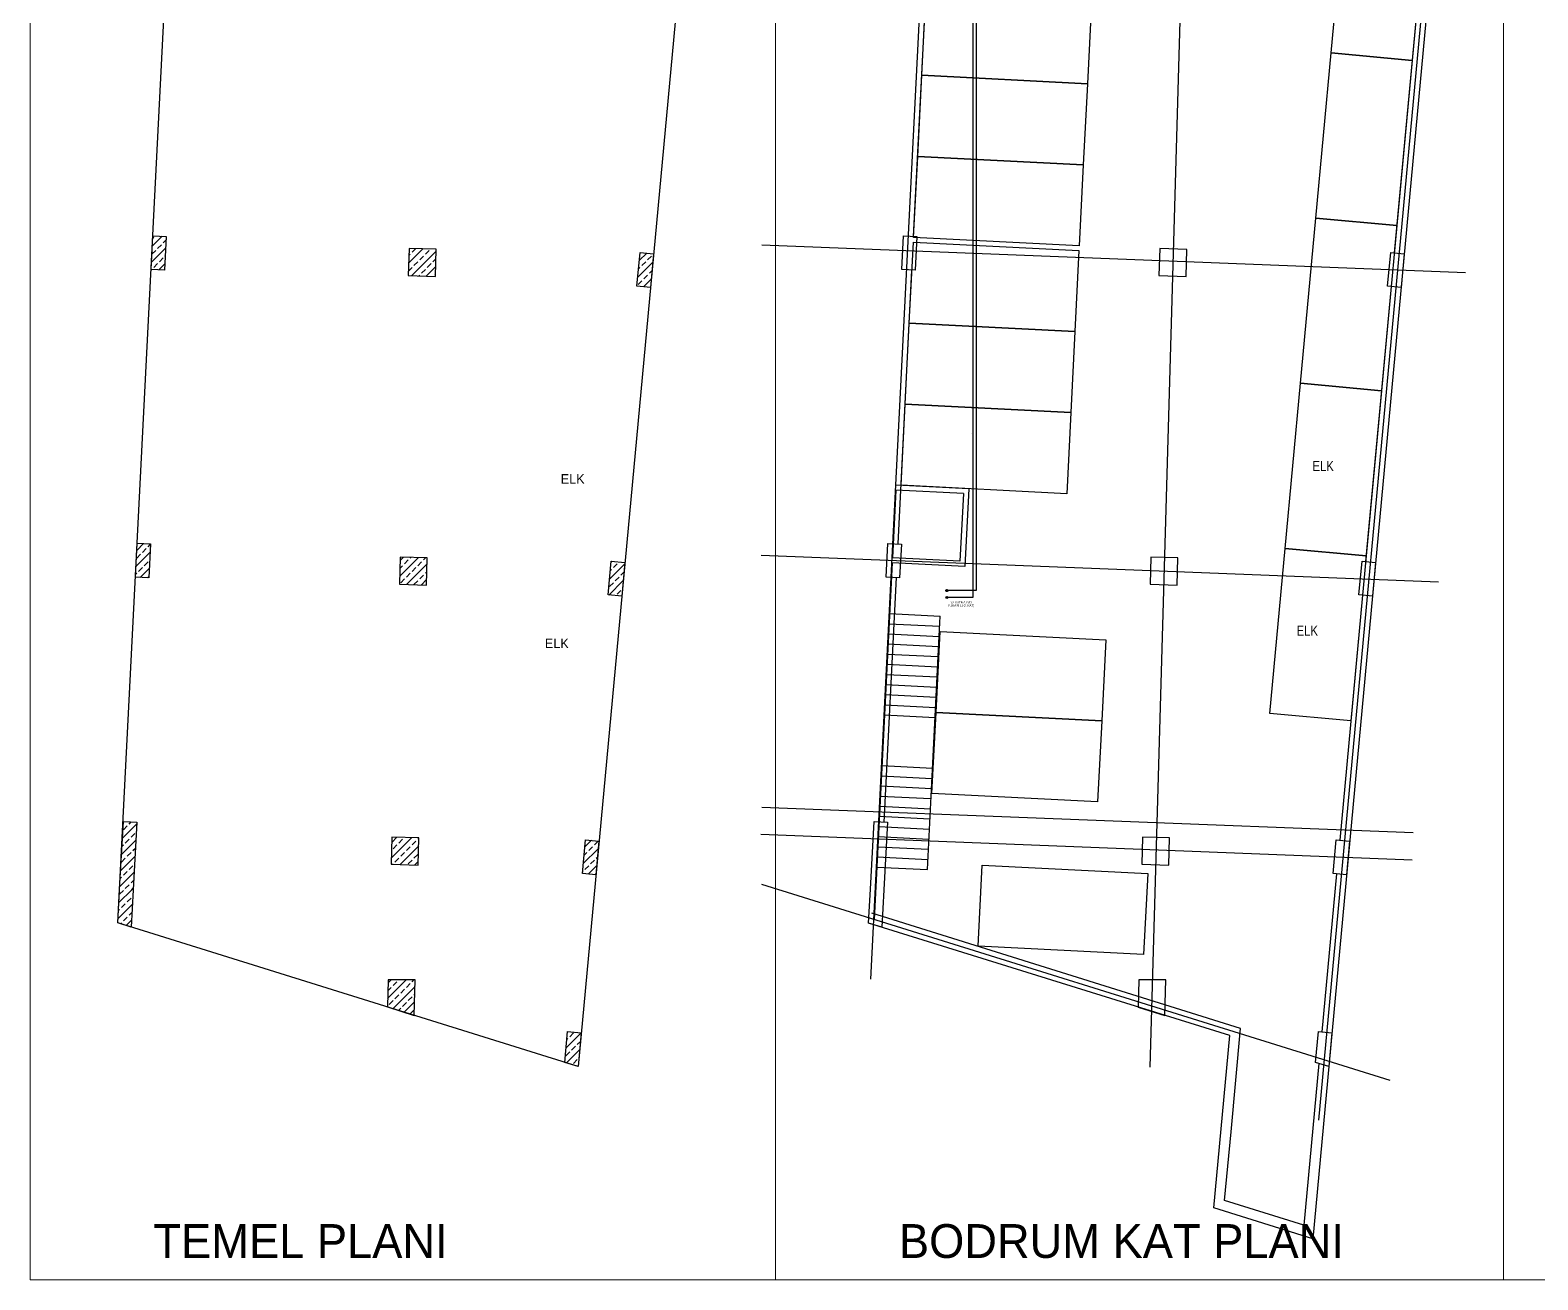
# Model space of a CAD drawing. Header units: centimetres. Extents: x 247996 to 315152, y -468471 to -440326.
# Drawn here: x 278382 to 282838, y -447827 to -444134 of the extents above; entities that cross this region are included whole.
import ezdxf
from ezdxf.enums import TextEntityAlignment as Align

# ---------------------------------------------------------------- set-up
doc = ezdxf.new("R2010")
doc.units = ezdxf.units.CM
doc.linetypes.add('ISITMA DONUS HATTI', pattern=[1.66, 1.57, -0.02, -0.07])
for name, color, linetype, lineweight in [('SCOTT-ANTED', 144, 'Continuous', 0), ('SCOTT-MTY-ISITMA-DONUS-BORU', 30, 'ISITMA DONUS HATTI', 30), ('SCOTT-MTY-ISITMA-GIDIS-BORU', 10, 'Continuous', 30)]:
    doc.layers.add(name, color=color, linetype=linetype, lineweight=lineweight)
for name, color, linetype in [('SCOTT-MIM-GUNCEL-BODRUM', 8, 'Continuous'), ('SCOTT-MKDU0', 50, 'Continuous'), ('SCOTT-MTY-TES-SAFT', 8, 'Continuous')]:
    doc.layers.add(name, color=color, linetype=linetype)
doc.styles.add('ROTAS', font='arial.ttf')
doc.styles.add('style1', font='AcadEref.ttf')

# ---------------------------------------------------------------- blocks, each defined once
blk = doc.blocks.new('T-KOLON-T')
blk.add_hatch(color=7).paths.add_polyline_path([(3, 0), (2.8, 1.1), (2.1, 2.1), (1.1, 2.8), (0, 3), (-1.1, 2.8), (-2.1, 2.1), (-2.8, 1.1), (-3, 0), (-2.8, -1.1), (-2.1, -2.1), (-1.1, -2.8), (0, -3), (1.1, -2.8), (2.1, -2.1), (2.8, -1.1)])
blk.add_circle((0, 0), 3)

msp = doc.modelspace()

# ---------------------------------------------------------------- linework, layer by layer
at = {"layer": 'SCOTT-ANTED'}
for p, q in [((278382, -440326.5), (278382, -447826.5)), ((280585.1, -440326.5), (280585.1, -447826.5)), ((282736.6, -440326.5), (282736.6, -447826.5)), ((315151.7, -447826.5), (278382, -447826.5))]:
    msp.add_line(p, q, dxfattribs=at)
at = {"layer": 'SCOTT-MIM-GUNCEL-BODRUM'}
for p, q in [((280866.5, -446937.7), (281077.2, -442784.9)), ((281817.6, -442784.9), (281691.2, -447197.8)), ((282614.7, -442784.9), (282190, -447355.1)), ((280544.8, -444768.2), (282623.6, -444850)), ((281164.1, -445324.3), (281164.1, -445324.3)), ((280940.2, -445493.2), (280930.1, -445692.9)), ((281140, -445503.3), (280940.2, -445493.2)), ((281155.7, -445489.1), (280941, -445478.2)), ((281155.7, -445489.1), (281144.1, -445718.8)), ((281140, -445503.3), (281129.8, -445703)), ((280542.3, -445685.6), (282544.2, -445764.3)), ((280929.3, -445707.9), (280875.9, -446761.4)), ((281144.1, -445718.8), (280929.3, -445707.9)), ((281129.8, -445703), (280930.1, -445692.9)), ((280920.2, -445887.7), (281070, -445895.3)), ((280921.7, -445857.7), (281071.5, -445865.3)), ((281033.6, -446614.3), (281071.5, -445865.3)), ((280918.7, -445917.6), (281068.5, -445925.2)), ((280915.7, -445977.5), (281065.5, -445985.1)), ((280917.2, -445947.6), (281067, -445955.2)), ((280914.1, -446007.5), (281063.9, -446015.1)), ((280914.1, -446007.5), (281063.9, -446015.1)), ((280911.1, -446067.4), (281060.9, -446075)), ((280912.6, -446037.5), (281062.4, -446045.1)), ((280909.6, -446097.4), (281059.4, -446105)), ((280906.5, -446157.3), (281056.4, -446164.9)), ((280908.1, -446127.4), (281057.9, -446134.9)), ((280897.4, -446337.1), (281047.2, -446344.7)), ((280898.9, -446307.1), (281048.8, -446314.7)), ((280895.9, -446367), (281045.7, -446374.6)), ((280892.9, -446427), (281042.7, -446434.6)), ((280894.4, -446397), (281044.2, -446404.6)), ((280544.8, -446429.5), (282469.8, -446505.2)), ((280891.4, -446456.9), (281041.2, -446464.5)), ((280891.4, -446456.9), (281041.2, -446464.5)), ((280541.6, -446509.5), (282466.7, -446585.1)), ((280888.3, -446516.9), (281038.1, -446524.4)), ((280889.8, -446486.9), (281039.6, -446494.5)), ((280886.8, -446546.8), (281036.6, -446554.4)), ((280883.8, -446606.7), (281033.6, -446614.3)), ((280885.3, -446576.8), (281035.1, -446584.4)), ((282401.8, -447237.2), (280544.8, -446658.2))]:
    msp.add_line(p, q, dxfattribs=at)
for points in [[(280748.6, -440499), (282565.4, -440505.1), (282595.9, -443150.8), (282172.9, -447705.1), (281880.1, -447613.8), (281927.3, -447105), (280860, -446772.2)], [(282272.4, -443713.5), (282511.4, -443735.7), (282466.1, -444223.6), (282227.1, -444201.4), (282272.4, -443713.5)], [(280993.1, -444743.2), (281030.1, -444014)], [(281518.8, -444052.4), (281506.6, -444292.1), (281017.2, -444267.3), (281029.4, -444027.6), (281518.8, -444052.4)], [(282480.9, -444063.7), (282413.3, -444791.9)], [(282227.1, -444201.4), (282466.1, -444223.6), (282420.8, -444711.5), (282181.8, -444689.3), (282227.1, -444201.4)], [(281506.6, -444292.1), (281494.5, -444531.8), (281005.1, -444507), (281017.2, -444267.3), (281506.6, -444292.1)], [(281494.5, -444531.8), (281482.3, -444771.4), (280993, -444746.7), (281005.1, -444507), (281494.5, -444531.8)], [(282181.8, -444689.3), (282420.8, -444711.5), (282375.5, -445199.4), (282136.5, -445177.2), (282181.8, -444689.3)], [(280963, -444741.7), (281002.9, -444743.7), (280997.8, -444843.6), (280957.9, -444841.5), (280963, -444741.7)], [(281481.7, -444784.6), (281469.5, -445024.3), (280980.2, -444999.6), (280992.3, -444759.9), (281481.7, -444784.6)], [(281720.4, -444779.3), (281718.1, -444859.3), (281798.1, -444861.6), (281800.4, -444781.6), (281720.4, -444779.3)], [(282403.1, -444791), (282443, -444794.7), (282433.7, -444894.3), (282393.9, -444890.6), (282403.1, -444791)], [(280947.1, -445651.9), (280988.1, -444843.1)], [(282404.1, -444891.5), (282328.6, -445704.3)], [(281469.5, -445024.3), (281457.4, -445264), (280968, -445239.2), (280980.2, -444999.6), (281469.5, -445024.3)], [(282136.5, -445177.2), (282375.5, -445199.4), (282330.2, -445687.3), (282091.2, -445665.1), (282136.5, -445177.2)], [(281457.4, -445264), (281445.3, -445503.7), (280955.9, -445478.9), (280968, -445239.2), (281457.4, -445264)], [(280916.8, -445650.3), (280956.7, -445652.4), (280951.6, -445752.2), (280911.7, -445750.2), (280916.8, -445650.3)], [(282091.2, -445665.1), (282330.2, -445687.3), (282284.9, -446175.2), (282045.9, -446153), (282091.2, -445665.1)], [(281694.3, -445691.3), (281692, -445771.3), (281772, -445773.6), (281774.3, -445693.6), (281694.3, -445691.3)], [(282318.2, -445703.4), (282358, -445707.1), (282348.8, -445806.6), (282309, -445802.9), (282318.2, -445703.4)], [(280905.5, -446474.1), (280942.1, -445751.7)], [(282319.3, -445803.9), (282252.2, -446527.3)], [(281560.9, -445935.2), (281548.8, -446174.9), (281059.4, -446150.1), (281071.5, -445910.4), (281560.9, -445935.2)], [(281548.8, -446174.9), (281536.6, -446414.6), (281047.3, -446389.8), (281059.4, -446150.1), (281548.8, -446174.9)], [(280865.1, -446672.3), (280876, -446472.6)], [(280876, -446472.6), (280916, -446474.6), (280905, -446674.4)], [(281669.8, -446518.6), (281667.5, -446598.6), (281747.4, -446600.9), (281749.7, -446520.9), (281669.8, -446518.6)], [(282241.7, -446526.3), (282281.6, -446530), (282272.3, -446629.6), (282232.5, -446625.9), (282241.7, -446526.3)], [(281684.8, -446625.6), (281672.7, -446865.3), (281183.3, -446840.5), (281195.5, -446600.9), (281684.8, -446625.6)], [(281198.4, -446622.3), (281198.4, -446622.3)], [(282242.9, -446626.9), (282199.5, -447093.8)], [(280905, -446674.3), (280899.4, -446784.5), (280860, -446772.2), (280865.1, -446672.3)], [(280879.9, -446673), (280879.9, -446673)], [(280879.9, -446673.1), (280879.9, -446673.1)], [(282190.9, -447187.2), (282146.5, -447665.4), (281912.2, -447592.4), (281931.1, -447388.8), (281959.5, -447083.6), (280869, -446743.5)], [(281658.5, -446940.5), (281656.2, -447020.4), (281735.6, -447045.2), (281738.6, -446940.5), (281658.5, -446940.5)], [(282189.1, -447092.9), (282228.9, -447096.6), (282219.7, -447196.1), (282180.6, -447184), (282189.1, -447092.9)]]:
    msp.add_lwpolyline(points, dxfattribs=at)
at = {"layer": 'SCOTT-MKDU0', "color": 8, "ltscale": 0.03}
for p, q in [((278739.3, -444841.4), (278744.4, -444741.6)), ((278740.4, -444819.7), (278782.6, -444777.5)), ((278742.8, -444772.4), (278772.2, -444743)), ((278744, -444748.8), (278747.4, -444745.4)), ((278744.4, -444741.6), (278784.3, -444743.6)), ((278758.6, -444779), (278769.9, -444767.8)), ((278775.5, -444762.2), (278783.8, -444753.9)), ((278784.3, -444743.6), (278779.2, -444843.4)), ((279501.8, -444779.2), (279499.5, -444859.2)), ((279500.6, -444822.9), (279543, -444780.4)), ((279581.8, -444781.5), (279501.8, -444779.2)), ((279510.7, -444790.3), (279521.2, -444779.8)), ((278741.8, -444795.9), (278753, -444784.6)), ((278747.4, -444835.2), (278758.6, -444823.9)), ((278762.4, -444842.6), (278780.2, -444824.8)), ((278764.2, -444818.3), (278775.5, -444807.1)), ((278781.1, -444801.5), (278781.4, -444801.2)), ((279501.2, -444799.7), (279505.1, -444795.9)), ((279508.9, -444859.5), (279581.6, -444786.7)), ((279516.3, -444829.5), (279527.6, -444818.3)), ((279533.2, -444812.7), (279544.4, -444801.5)), ((279550, -444795.9), (279561.2, -444784.6)), ((279555.6, -444835.2), (279566.9, -444823.9)), ((279572.5, -444818.3), (279581, -444809.8)), ((279579.5, -444861.5), (279581.8, -444781.5)), ((280175.3, -444890.5), (280184.5, -444790.9)), ((280177.7, -444864.1), (280222, -444819.8)), ((280182.3, -444814.6), (280204.2, -444792.7)), ((280184.5, -444790.9), (280224.4, -444794.6)), ((280189.9, -444829.5), (280201.1, -444818.3)), ((280206.7, -444812.7), (280217.9, -444801.5)), ((280224.4, -444794.6), (280215.1, -444894.2)), ((280223.5, -444795.9), (280224.3, -444795.1)), ((278779.2, -444843.4), (278739.3, -444841.4)), ((278741.1, -444841.5), (278741.8, -444840.8)), ((279499.5, -444859.2), (279579.5, -444861.5)), ((279499.9, -444846), (279510.7, -444835.2)), ((279530.7, -444860.1), (279533.2, -444857.6)), ((279538.8, -444852), (279550, -444840.8)), ((279552.5, -444860.7), (279580.3, -444832.9)), ((279578.1, -444857.6), (279579.7, -444856)), ((280180, -444839.4), (280184.2, -444835.2)), ((280194.5, -444892.3), (280217.4, -444869.3)), ((280195.5, -444868.8), (280206.7, -444857.6)), ((280212.3, -444852), (280219.7, -444844.6)), ((280215.1, -444894.2), (280175.3, -444890.5)), ((280178.6, -444885.7), (280189.9, -444874.5)), ((278693.1, -445750.1), (278698.1, -445650.2)), ((278697.1, -445671.2), (278717.2, -445651.2)), ((278698.1, -445650.2), (278738.1, -445652.2)), ((278713.7, -445677.1), (278725, -445665.8)), ((278730.6, -445660.2), (278738.1, -445652.7)), ((278738.1, -445652.2), (278733, -445752.1)), ((278694.8, -445718.5), (278736.9, -445676.4)), ((278696.9, -445693.9), (278708.1, -445682.7)), ((278719.3, -445716.3), (278730.6, -445705.1)), ((279475.7, -445691.2), (279473.4, -445771.2)), ((279474.1, -445747.4), (279528.7, -445692.7)), ((279475.4, -445701.1), (279485.1, -445691.5)), ((279555.7, -445693.5), (279475.7, -445691.2)), ((279488.3, -445710.7), (279499.5, -445699.5)), ((279494.6, -445771.8), (279555.2, -445711.2)), ((279505.1, -445693.9), (279506.9, -445692.1)), ((279527.6, -445716.3), (279538.8, -445705.1)), ((279544.4, -445699.5), (279550.5, -445693.4)), ((279553.4, -445773.5), (279555.7, -445693.5)), ((280090.4, -445802.8), (280099.6, -445703.2)), ((280094.9, -445755.2), (280139.2, -445710.9)), ((280099.5, -445705.7), (280101.7, -445703.4)), ((280099.6, -445703.2), (280139.4, -445706.9)), ((280105.7, -445722), (280116.9, -445710.7)), ((280139.4, -445706.9), (280130.2, -445806.5)), ((278733, -445752.1), (278693.1, -445750.1)), ((278693.6, -445742.1), (278696.9, -445738.8)), ((278702.5, -445733.2), (278713.7, -445722)), ((278707.3, -445750.8), (278734.5, -445723.7)), ((278728.7, -445751.9), (278733.3, -445747.3)), ((279474.8, -445724.3), (279482.7, -445716.3)), ((279477.1, -445766.9), (279488.3, -445755.6)), ((279493.9, -445750), (279505.1, -445738.8)), ((279510.7, -445733.2), (279522, -445722)), ((279533.2, -445755.6), (279544.4, -445744.4)), ((279538.2, -445773), (279553.8, -445757.4)), ((279550, -445738.8), (279554.5, -445734.3)), ((280092, -445803), (280134.5, -445760.4)), ((280097.2, -445730.4), (280100.1, -445727.6)), ((280111.3, -445761.3), (280122.5, -445750)), ((280128.1, -445744.4), (280136.9, -445735.7)), ((279473.4, -445771.2), (279553.4, -445773.5)), ((279516.4, -445772.4), (279527.6, -445761.3)), ((280130.2, -445806.5), (280090.4, -445802.8)), ((280094.4, -445778.1), (280105.7, -445766.9)), ((280116.9, -445800.5), (280128.1, -445789.3)), ((278646.5, -446672.2), (278657.4, -446472.5)), ((278657.3, -446474.3), (278659.1, -446472.5)), ((278657.4, -446472.5), (278697.4, -446474.5)), ((278674.4, -446479.7), (278680.5, -446473.6)), ((278654.7, -446521.8), (278697.1, -446479.5)), ((278657.6, -446496.5), (278668.8, -446485.3)), ((278680.1, -446519), (278691.3, -446507.7)), ((278697.4, -446474.5), (278686.4, -446674.3)), ((278652.1, -446569.3), (278694.5, -446527)), ((278653.4, -446545.6), (278657.6, -446541.4)), ((278663.2, -446535.8), (278674.4, -446524.6)), ((278685.7, -446558.2), (278693.2, -446550.7)), ((279451.1, -446518.5), (279448.9, -446598.5)), ((279449.4, -446580.3), (279509.5, -446520.2)), ((279450.7, -446534.1), (279465.8, -446519)), ((279531.1, -446520.8), (279451.1, -446518.5)), ((279454.6, -446552.6), (279465.8, -446541.4)), ((279471.4, -446535.8), (279482.7, -446524.6)), ((279475.3, -446599.3), (279530.4, -446544.1)), ((279493.9, -446558.2), (279505.1, -446547)), ((279510.7, -446541.4), (279522, -446530.2)), ((279527.6, -446524.6), (279531.1, -446521)), ((279528.8, -446600.8), (279531.1, -446520.8)), ((280013.9, -446625.8), (280023.1, -446526.2)), ((280016.7, -446596.7), (280060.9, -446552.5)), ((280021.2, -446547.3), (280040.7, -446527.8)), ((280023.1, -446526.2), (280063, -446529.9)), ((280032.7, -446558.2), (280043.9, -446547)), ((280049.5, -446541.4), (280060.8, -446530.2)), ((280063, -446529.9), (280053.7, -446629.5)), ((278649.5, -446616.9), (278691.9, -446574.5)), ((278652, -446591.9), (278663.2, -446580.7)), ((278668.8, -446575.1), (278680.1, -446563.9)), ((278674.4, -446614.4), (278685.7, -446603.1)), ((279448.9, -446598.5), (279528.8, -446600.8)), ((279453.5, -446598.6), (279454.6, -446597.5)), ((279460.2, -446591.9), (279471.4, -446580.7)), ((279477.1, -446575.1), (279488.3, -446563.9)), ((279499.5, -446597.5), (279510.7, -446586.3)), ((279516.3, -446580.7), (279527.6, -446569.5)), ((279519, -446600.5), (279529.1, -446590.4)), ((280019, -446572), (280027.1, -446563.9)), ((280021.5, -446614.4), (280032.7, -446603.1)), ((280030.9, -446627.4), (280056.4, -446601.9)), ((280038.3, -446597.5), (280049.5, -446586.3)), ((280055.2, -446580.7), (280058.7, -446577.2)), ((278646.9, -446664.4), (278689.3, -446622)), ((278648.2, -446640.6), (278652, -446636.8)), ((278657.6, -446631.2), (278668.8, -446620)), ((278680.1, -446653.7), (278688, -446645.7)), ((280053.7, -446629.5), (280013.9, -446625.8)), ((280014.5, -446621.4), (280015.9, -446620)), ((280051.5, -446629.3), (280054.2, -446626.6)), ((278641.4, -446772.1), (278646.5, -446672.2)), ((278644.5, -446711.7), (278682.2, -446674)), ((278646.4, -446687.3), (278657.6, -446676.1)), ((278661.3, -446672.9), (278661.3, -446672.9)), ((278661.3, -446673), (278661.3, -446673)), ((278663.2, -446670.5), (278674.4, -446659.3)), ((278686.4, -446674.2), (278680.8, -446784.4)), ((278682.2, -446674), (278686.7, -446669.5)), ((278642.1, -446759), (278684.3, -446716.8)), ((278643.3, -446735.3), (278646.4, -446732.2)), ((278652, -446726.6), (278663.2, -446715.4)), ((278668.8, -446709.8), (278680.1, -446698.6)), ((278674.4, -446749.1), (278683.1, -446740.5)), ((278680.8, -446784.4), (278641.4, -446772.1)), ((278649.1, -446774.4), (278652, -446771.5)), ((278657.6, -446765.9), (278668.8, -446754.7)), ((278666.2, -446779.8), (278681.9, -446764.1)), ((279439.9, -446940.4), (279437.6, -447020.3)), ((279438.3, -446995.5), (279493.4, -446940.4)), ((279439, -446972.4), (279449, -446962.4)), ((279439.7, -446949.2), (279448.5, -446940.4)), ((279519.9, -446940.4), (279439.9, -446940.4)), ((279453.4, -447025.3), (279519.4, -446959.3)), ((279454.6, -446956.7), (279465.8, -446945.5)), ((279493.9, -446962.4), (279505.1, -446951.1)), ((279510.7, -446945.5), (279515.8, -446940.4)), ((279516.9, -447045.1), (279519.9, -446940.4)), ((279443.4, -447012.9), (279454.6, -447001.6)), ((279460.2, -446996), (279471.4, -446984.8)), ((279477.1, -446979.2), (279488.3, -446968)), ((279482.7, -447018.5), (279493.9, -447007.3)), ((279487.7, -447035.9), (279518.1, -447005.5)), ((279499.5, -447001.6), (279510.7, -446990.4)), ((279516.3, -446984.8), (279518.7, -446982.4)), ((279437.6, -447020.3), (279516.9, -447045.1)), ((279437.7, -447018.6), (279437.8, -447018.5)), ((279470.6, -447030.6), (279477.1, -447024.1)), ((279505.1, -447040.9), (279516.3, -447029.7)), ((279962, -447183.9), (279970.5, -447092.8)), ((279966, -447141.3), (280010.3, -447097)), ((279970.5, -447092.8), (280010.3, -447096.5)), ((279976.6, -447108.3), (279987.8, -447097.1)), ((280010.3, -447096.5), (280001.1, -447196)), ((279968.3, -447116.6), (279971, -447113.9)), ((279982.2, -447147.6), (279993.4, -447136.4)), ((279999, -447130.7), (280008, -447121.8)), ((280001.1, -447196), (279962, -447183.9)), ((279965.4, -447164.4), (279976.6, -447153.2)), ((279966.9, -447185.4), (280005.7, -447146.5)), ((279987.8, -447186.9), (279999, -447175.6))]:
    msp.add_line(p, q, dxfattribs=at)
msp.add_lwpolyline([(278530, -440498.9), (280346.8, -440505.1), (280377, -443138.9), (280377.1, -443150.8), (280368, -443250.4), (280001.1, -447196), (278641.4, -446772.1), (278827.9, -443093.5), (278827.9, -443083.8), (278530.3, -443072.9), (278530, -440498.9)], dxfattribs=at)
at = {"layer": 'SCOTT-MTY-ISITMA-DONUS-BORU'}
msp.add_lwpolyline([(281178, -441880), (281178, -445790), (281091, -445790)], dxfattribs=at)
at = {"layer": 'SCOTT-MTY-ISITMA-GIDIS-BORU'}
msp.add_lwpolyline([(281168, -441865), (281168, -445810), (281091, -445810)], dxfattribs=at)

# ---------------------------------------------------------------- block references
at = {"layer": 'SCOTT-MTY-ISITMA-DONUS-BORU'}
msp.add_blockref('T-KOLON-T', (281091, -445790), dxfattribs=at)
at = {"layer": 'SCOTT-MTY-ISITMA-GIDIS-BORU'}
msp.add_blockref('T-KOLON-T', (281091, -445810), dxfattribs=at)

# ---------------------------------------------------------------- texts
at = {"layer": 'SCOTT-MIM-GUNCEL-BODRUM', "style": 'ROTAS', "width": 0.8}
for p in [(282171.6, -445446), (282124.8, -445932.1)]:
    msp.add_text('ELK', height=30, dxfattribs=at).set_placement(p, align=Align.BOTTOM_LEFT)
at = {"layer": 'SCOTT-MKDU0', "color": 8, "ltscale": 0.03, "style": 'style1'}
for p in [(279949.9, -445473.9), (279903.1, -445959.9)]:
    msp.add_text('ELK', height=28, dxfattribs=at).set_placement(p)
at = {"layer": 'SCOTT-MKDU0', "color": 8, "ltscale": 0.03, "char_height": 100, "attachment_point": 1}
for s, insert in [('TEMEL PLANI', (278746.4, -447661.9)), ('BODRUM KAT PLANI', (280949.5, -447661.9))]:
    msp.add_mtext_dynamic_manual_height_columns(s, width=6918.504, gutter_width=6, heights=[0], dxfattribs=dict(at, insert=insert))
at = {"layer": 'SCOTT-MTY-TES-SAFT', "style": 'ROTAS', "width": 0.8}
for s, p in [('YUKARI (1-2. KAT)', (281133.4, -445834.1)), ('Ş2 ISITMA G/D', (281133.4, -445824.7))]:
    msp.add_text(s, height=6.5, dxfattribs=at).set_placement(p, align=Align.MIDDLE_CENTER)

doc.saveas('drawing.dxf')
